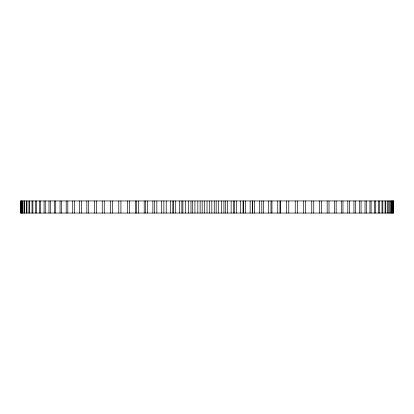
<?xml version="1.0" encoding="UTF-8"?>
<svg xmlns="http://www.w3.org/2000/svg" width="414" height="414" viewBox="0 0 414 414"><rect width="100%" height="100%" fill="white"/><g stroke="black" fill="none" stroke-linecap="round" stroke-linejoin="round"><path stroke-width="0.62" d="M393.253 200.95L393.253 213.05M393.176 200.95L393.176 213.05M392.751 200.95L392.751 213.05M392.544 200.95L392.544 213.05M391.747 200.95L391.747 213.05M391.421 200.95L391.421 213.05M390.247 200.95L390.247 213.05M389.797 200.95L389.797 213.05M388.254 200.95L388.254 213.05M387.675 200.95L387.675 213.05M385.77 200.95L385.77 213.05M385.072 200.95L385.072 213.05M382.805 200.95L382.805 213.05M381.987 200.95L381.987 213.05M379.364 200.95L379.364 213.05M378.432 200.95L378.432 213.05M375.462 200.95L375.462 213.05M374.411 200.95L374.411 213.05M371.104 200.95L371.104 213.05M369.945 200.95L369.945 213.05M366.302 200.95L366.302 213.05M365.034 200.95L365.034 213.05M361.07 200.95L361.07 213.05M359.699 200.95L359.699 213.05M355.429 200.95L355.429 213.05M353.954 200.95L353.954 213.05M349.38 200.95L349.38 213.05M347.812 200.95L347.812 213.05M342.952 200.95L342.952 213.05M341.286 200.95L341.286 213.05M336.158 200.95L336.158 213.05M334.403 200.95L334.403 213.05M329.011 200.95L329.011 213.05M327.174 200.95L327.174 213.05M321.543 200.95L321.543 213.05M319.624 200.95L319.624 213.05M313.76 200.95L313.76 213.05M311.768 200.95L311.768 213.05M305.692 200.95L305.692 213.05M303.633 200.95L303.633 213.05M297.356 200.95L297.356 213.05M295.234 200.95L295.234 213.05M288.775 200.95L288.775 213.05M286.597 200.95L286.597 213.05M280.381 200.95L280.381 213.05M279.978 200.95L279.978 213.05M277.747 200.95L277.747 213.05M271.946 200.95L271.946 213.05M270.984 200.95L270.984 213.05M268.707 200.95L268.707 213.05M263.33 200.95L263.33 213.05M261.814 200.95L261.814 213.05M259.495 200.95L259.495 213.05M254.563 200.95L254.563 213.05M252.499 200.95L252.499 213.05M252.354 200.95L252.354 213.05M250.149 200.95L250.149 213.05M245.673 200.95L245.673 213.05M243.432 200.95L243.432 213.05M243.059 200.95L243.059 213.05M240.684 200.95L240.684 213.05M236.673 200.95L236.673 213.05M234.412 200.95L234.412 213.05M233.522 200.95L233.522 213.05M231.126 200.95L231.126 213.05M227.596 200.95L227.596 213.05M225.319 200.95L225.319 213.05M223.917 200.95L223.917 213.05M221.506 200.95L221.506 213.05M218.463 200.95L218.463 213.05M216.175 200.95L216.175 213.05M214.261 200.95L214.261 213.05M211.844 200.95L211.844 213.05M209.303 200.95L209.303 213.05M207.01 200.95L207.01 213.05M204.588 200.95L204.588 213.05M202.172 200.95L202.172 213.05M200.133 200.95L200.133 213.05M197.84 200.95L197.84 213.05M194.922 200.95L194.922 213.05M192.51 200.95L192.51 213.05M190.978 200.95L190.978 213.05M188.696 200.95L188.696 213.05M185.291 200.95L185.291 213.05M182.89 200.95L182.89 213.05M181.87 200.95L181.87 213.05M179.604 200.95L179.604 213.05M175.717 200.95L175.717 213.05M173.331 200.95L173.331 213.05M172.829 200.95L172.829 213.05M170.584 200.95L170.584 213.05M166.226 200.95L166.226 213.05M163.866 200.95L163.882 213.05M161.662 200.95L161.662 213.05M156.844 200.95L156.844 213.05M154.52 200.95L154.52 213.05M152.864 200.95L152.864 213.05M147.596 200.95L147.596 213.05M145.309 200.95L145.309 213.05M144.212 200.95L144.212 213.05M138.514 200.95L138.514 213.05M136.268 200.95L136.268 213.05M135.725 200.95L135.725 213.05M129.613 200.95L129.613 213.05M127.419 200.95L127.434 213.05M120.919 200.95L120.919 213.05M118.782 200.95L118.782 213.05M112.463 200.95L112.463 213.05M110.383 200.95L110.383 213.05M104.256 200.95L104.256 213.05M102.248 200.95L102.248 213.05M96.327 200.95L96.327 213.05M94.392 200.95L94.392 213.05M88.7 200.95L88.7 213.05M86.842 200.95L86.842 213.05M81.387 200.95L81.387 213.05M79.612 200.95L79.612 213.05M74.416 200.95L74.416 213.05M72.729 200.95L72.729 213.05M67.803 200.95L67.803 213.05M66.204 200.95L66.204 213.05M61.562 200.95L61.562 213.05M60.061 200.95L60.061 213.05M55.714 200.95L55.714 213.05M54.317 200.95L54.317 213.05M50.275 200.95L50.275 213.05M48.981 200.95L48.981 213.05M45.261 200.95L45.261 213.05M44.07 200.95L44.07 213.05M40.681 200.95L40.681 213.05M39.604 200.95L39.604 213.05M36.546 200.95L36.546 213.05M35.583 200.95L35.583 213.05M32.872 200.95L32.872 213.05M32.028 200.95L32.028 213.05M29.668 200.95L29.668 213.05M28.944 200.95L28.944 213.05M26.946 200.95L26.946 213.05M26.341 200.95L26.341 213.05M24.705 200.95L24.705 213.05M24.219 200.95L24.219 213.05M22.956 200.95L22.956 213.05M22.594 200.95L22.594 213.05M21.704 200.95L21.704 213.05M21.471 200.95L21.471 213.05M20.954 200.95L20.954 213.05M20.84 200.95L20.84 213.05M393.3 200.95L20.7 200.95L20.7 213.05L393.3 213.05L393.3 200.95"/></g></svg>
